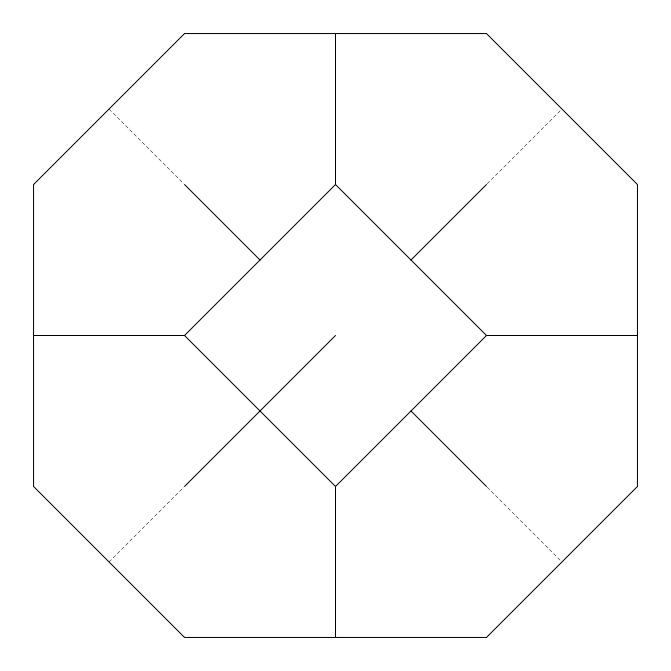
<?xml version="1.0" encoding="UTF-8"?>
<svg xmlns="http://www.w3.org/2000/svg" width="671" height="671" viewBox="0 0 671 671"><rect width="100%" height="100%" fill="white"/><g stroke="black" fill="none" stroke-linecap="round" stroke-linejoin="round"><path stroke-width="0.5" stroke-dasharray="3.35 2.52" d="M109.037 561.962L183.787 487.213M487.213 183.787L561.224 109.776M109.037 109.037L183.787 183.787M487.213 487.213L561.962 561.962"/><path stroke-width="1.01" d="M33.55 335.5L184.525 335.5L335.5 184.525L335.5 33.55M184.525 486.475L335.5 335.5M410.988 260.012L486.475 184.525M335.5 637.45L335.5 486.475L486.475 335.5L637.45 335.5M335.5 184.525L486.475 335.5M184.525 184.525L260.012 260.012M410.988 410.988L486.475 486.475M184.525 335.5L335.5 486.475M184.525 33.55L33.55 184.525L33.55 486.475L184.525 637.45L486.475 637.45L637.45 486.475L637.45 184.525L486.475 33.55L184.525 33.55"/></g></svg>
